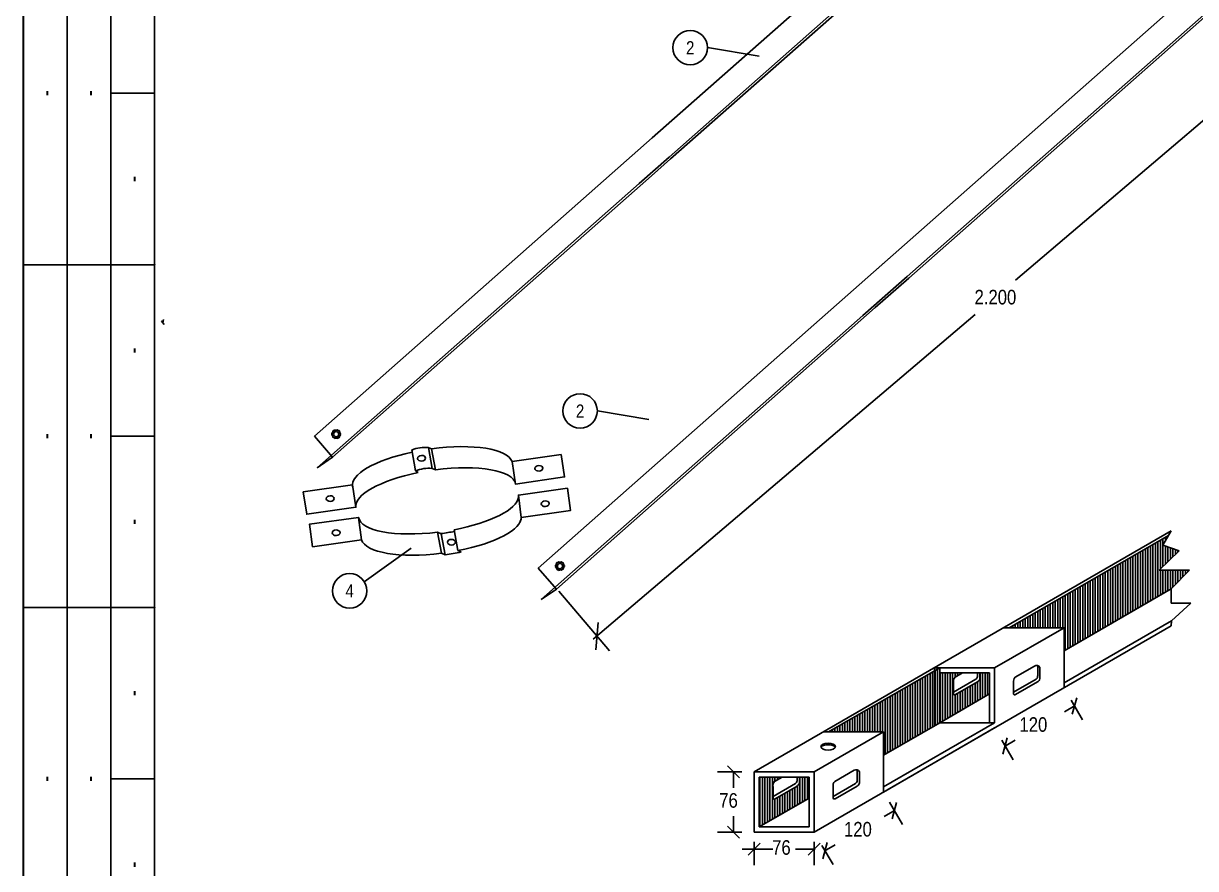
# Model space of a CAD drawing. Header units: millimetres. Extents: x 1804 to 3757, y 2643 to 7323.
# Drawn here: x 3285.3 to 3406, y 3058.5 to 3145.5 of the extents above; entities that cross this region are included whole.
import ezdxf
from ezdxf.enums import TextEntityAlignment as Align

# ---------------------------------------------------------------- set-up
doc = ezdxf.new("R2010")
doc.units = ezdxf.units.MM
for name, color, linetype in [('_Cajetin Linea 2', 2, 'Continuous'), ('_Texto 1', 7, 'Continuous'), ('CAJETIN_T-1', 104, 'Continuous'), ('TEXTO', 7, 'Continuous')]:
    doc.layers.add(name, color=color, linetype=linetype)
doc.layers.add('_Cajetin Linea 3', color=5, linetype='Continuous', lineweight=30)
doc.layers.add('POSTE', color=7, linetype='Continuous', lineweight=13)
doc.styles.add('Disylays_86', font='swisscl.ttf', dxfattribs={"height": 2.2})
doc.styles.add('ROMANS', font='romans.shx')
doc.styles.add('Swis721 Cn BT', font='swissc.ttf')
doc.styles.add('texto50', font='ARIALN.TTF', dxfattribs={"height": 0.06})
doc.dimstyles.new('ELECTRICO', dxfattribs={"dimtxt": 1.4, "dimasz": 2, "dimexe": 2, "dimexo": 1, "dimgap": 1, "dimtad": 0, "dimtih": 1, "dimtoh": 1, "dimdsep": 46, "dimtxsty": 'ROMANS', "dimblk1": 'OBLIQUE', "dimblk2": 'OBLIQUE', "dimsah": 1, "dimcen": 0.09, "dimdle": 0.5, "dimclrd": 7, "dimclrt": 7, "dimadec": 0, "dimazin": 0, "dimtfac": 0.1125, "dimtofl": 0, "dimtmove": 2, "dimatfit": 2, "dimfxl": 1, "dimtolj": 1, "dimlwd": -1, "dimarcsym": 0})

# ---------------------------------------------------------------- blocks, each defined once
blk = doc.blocks.new('_Oblique')
at = {"color": 0, "lineweight": -2}
blk.add_line((-0.5, -0.5), (0.5, 0.5), dxfattribs=at)
blk = doc.blocks.new('*D268')
at = {"layer": 'Defpoints', "color": 0, "transparency": 16777216}
for p in [(3421.81, 3157.56), (3426.38, 3152.17), (3339.73, 3087.8)]:
    blk.add_point(p, dxfattribs=at)
at = {"layer": 'TEXTO', "color": 0, "lineweight": -2, "transparency": 16777216}
for p, q in [((3422.45, 3156.79), (3427.68, 3150.65)), ((3340.38, 3087.04), (3345.6, 3080.9))]:
    blk.add_line(p, q, dxfattribs=at)
at = {"layer": 'TEXTO', "color": 7, "transparency": 16777216}
for p, q in [((3426.76, 3152.5), (3387.42, 3119.06)), ((3343.93, 3082.1), (3383.27, 3115.53))]:
    blk.add_line(p, q, dxfattribs=at)
at = {"layer": 'TEXTO', "color": 7, "transparency": 16777216, "xscale": 2, "yscale": 2, "zscale": 2}
for p, rotation in [((3426.38, 3152.17), 40.36086046500108), ((3344.31, 3082.42), 220.3608604650011)]:
    blk.add_blockref('_Oblique', p, dxfattribs=dict(at, rotation=rotation))
at = {"layer": 'TEXTO', "color": 7, "transparency": 16777216, "insert": (3385.34, 3117.3), "char_height": 0.06, "attachment_point": 5, "style": 'texto50'}
blk.add_mtext('\\A1;{\\H25x;2.200}', dxfattribs=at)
blk = doc.blocks.new('CAJETIN ARMADO')
at = {"layer": '_Cajetin Linea 2', "color": 3}
for points in [[(1380.95, 5529.82), (1380.95, 5776.82)], [(1385.45, 5529.82), (1385.45, 5776.82)], [(1389.95, 5529.82), (1389.95, 5776.82)], [(1385.45, 5688.61), (1389.95, 5688.61)], [(1389.95, 5670.96), (1376.45, 5670.96)], [(1385.45, 5653.32), (1389.95, 5653.32)], [(1389.95, 5635.68), (1376.45, 5635.68)], [(1385.45, 5618.03), (1389.95, 5618.03)]]:
    blk.add_lwpolyline(points, dxfattribs=at)
at = {"layer": '_Cajetin Linea 3', "ltscale": 0.1}
blk.add_lwpolyline([(1569.36, 5499.82), (1376.45, 5499.82), (1376.45, 5776.82), (1569.36, 5776.82)], close=True, dxfattribs=at)
at = {"layer": 'CAJETIN_T-1', "color": 2}
for p in [(1389.95, 5670.96), (1389.95, 5635.68)]:
    blk.add_point(p, dxfattribs=at)
at = {"layer": '_Texto 1', "style": 'Disylays_86'}
for p in [(1378.7, 5688.61), (1383.2, 5688.61), (1387.7, 5679.78), (1387.7, 5662.14), (1378.7, 5653.32), (1383.2, 5653.32), (1387.7, 5644.5), (1387.7, 5626.86), (1378.7, 5618.03), (1383.2, 5618.03), (1387.7, 5609.21)]:
    blk.add_text('-', height=1.8, rotation=90, dxfattribs=at).set_placement(p, align=Align.MIDDLE_CENTER)

msp = doc.modelspace()

# ---------------------------------------------------------------- linework, layer by layer
at = {"color": 5}
for p, q in [((3361.001, 3142.113), (3355.691, 3142.987)), ((3349.66, 3104.722), (3344.349, 3105.596))]:
    msp.add_line(p, q, dxfattribs=at)
at = {"color": 3, "ltscale": 0.5}
for p, q in [((3299.461, 3114.852), (3299.728, 3114.487)), ((3299.461, 3114.852), (3299.728, 3114.487)), ((3299.461, 3114.852), (3299.728, 3114.487)), ((3299.528, 3114.76), (3299.552, 3114.919)), ((3299.607, 3114.652), (3299.66, 3114.998))]:
    msp.add_line(p, q, dxfattribs=at)
at = {"ltscale": 0.5}
for p, q in [((3325.236, 3101.579), (3325.639, 3099.416)), ((3326.93, 3101.836), (3327.267, 3101.703)), ((3326.952, 3101.833), (3327.332, 3099.675)), ((3327.67, 3099.542), (3327.267, 3101.703)), ((3327.332, 3099.675), (3327.67, 3099.542)), ((3325.639, 3099.416), (3325.909, 3099.248)), ((3327.899, 3093.11), (3328.302, 3090.946)), ((3327.899, 3093.11), (3328.266, 3092.965)), ((3328.669, 3090.802), (3328.266, 3092.965)), ((3329.613, 3093.375), (3329.994, 3091.217)), ((3329.994, 3091.217), (3330.331, 3091.084)), ((3328.302, 3090.946), (3328.669, 3090.802))]:
    msp.add_line(p, q, dxfattribs=at)
at = {"color": 7, "ltscale": 0.001}
for p, q in [((3360.497, 3068.439), (3403.454, 3093.24)), ((3386.746, 3083.289), (3403.17, 3092.771)), ((3403.454, 3093.24), (3402.568, 3091.778)), ((3402.59, 3091.815), (3402.59, 3092.436)), ((3402.847, 3092.24), (3402.847, 3092.585)), ((3403.105, 3092.664), (3403.105, 3092.733)), ((3400.527, 3085.585), (3400.527, 3091.245)), ((3400.785, 3085.734), (3400.785, 3091.394)), ((3401.043, 3085.883), (3401.043, 3091.543)), ((3401.301, 3086.032), (3401.301, 3091.692)), ((3401.558, 3086.181), (3401.558, 3091.84)), ((3401.816, 3086.33), (3401.816, 3091.989)), ((3402.074, 3086.479), (3402.074, 3092.138)), ((3404.247, 3091.192), (3402.212, 3089.212)), ((3402.332, 3089.329), (3402.332, 3092.287)), ((3402.568, 3091.778), (3404.247, 3091.192)), ((3402.59, 3089.58), (3402.59, 3091.771)), ((3402.847, 3089.831), (3402.847, 3091.681)), ((3403.105, 3090.081), (3403.105, 3091.591)), ((3403.363, 3090.332), (3403.363, 3091.501)), ((3403.621, 3090.583), (3403.621, 3091.411)), ((3403.879, 3090.834), (3403.879, 3091.321)), ((3404.136, 3091.084), (3404.136, 3091.231)), ((3398.207, 3084.246), (3398.207, 3089.905)), ((3398.465, 3084.395), (3398.465, 3090.054)), ((3398.722, 3084.544), (3398.722, 3090.203)), ((3398.98, 3084.692), (3398.98, 3090.352)), ((3399.238, 3084.841), (3399.238, 3090.501)), ((3399.496, 3084.99), (3399.496, 3090.65)), ((3399.754, 3085.139), (3399.754, 3090.798)), ((3400.011, 3085.288), (3400.011, 3090.947)), ((3400.269, 3085.437), (3400.269, 3091.096)), ((3396.144, 3083.055), (3396.144, 3088.715)), ((3396.402, 3083.204), (3396.402, 3088.863)), ((3396.66, 3083.353), (3396.66, 3089.012)), ((3396.918, 3083.502), (3396.918, 3089.161)), ((3397.176, 3083.65), (3397.176, 3089.31)), ((3397.433, 3083.799), (3397.433, 3089.459)), ((3397.691, 3083.948), (3397.691, 3089.608)), ((3397.949, 3084.097), (3397.949, 3089.756)), ((3402.212, 3089.212), (3405.319, 3089.212)), ((3402.332, 3086.627), (3402.332, 3089.212)), ((3402.59, 3086.776), (3402.59, 3089.212)), ((3402.847, 3086.925), (3402.847, 3089.212)), ((3403.105, 3087.074), (3403.105, 3089.212)), ((3403.363, 3087.223), (3403.363, 3089.212)), ((3405.319, 3089.212), (3403.454, 3087.276)), ((3403.621, 3087.448), (3403.621, 3089.212)), ((3403.879, 3087.716), (3403.879, 3089.212)), ((3404.136, 3087.984), (3404.136, 3089.212)), ((3404.394, 3088.252), (3404.394, 3089.212)), ((3404.652, 3088.52), (3404.652, 3089.212)), ((3404.91, 3088.788), (3404.91, 3089.212)), ((3405.168, 3089.055), (3405.168, 3089.212)), ((3394.082, 3081.864), (3394.082, 3087.524)), ((3394.34, 3082.013), (3394.34, 3087.673)), ((3394.597, 3082.162), (3394.597, 3087.821)), ((3394.855, 3082.311), (3394.855, 3087.97)), ((3395.113, 3082.46), (3395.113, 3088.119)), ((3395.371, 3082.609), (3395.371, 3088.268)), ((3395.629, 3082.757), (3395.629, 3088.417)), ((3395.886, 3082.906), (3395.886, 3088.566)), ((3392.019, 3083.289), (3392.019, 3086.333)), ((3392.277, 3083.289), (3392.277, 3086.482)), ((3392.406, 3080.897), (3403.454, 3087.276)), ((3392.535, 3080.971), (3392.535, 3086.631)), ((3392.793, 3081.12), (3392.793, 3086.78)), ((3393.051, 3081.269), (3393.051, 3086.928)), ((3393.308, 3081.418), (3393.308, 3087.077)), ((3393.566, 3081.567), (3393.566, 3087.226)), ((3393.824, 3081.715), (3393.824, 3087.375)), ((3403.454, 3087.276), (3403.454, 3085.806)), ((3389.957, 3083.289), (3389.957, 3085.142)), ((3390.215, 3083.289), (3390.215, 3085.291)), ((3390.472, 3083.289), (3390.472, 3085.44)), ((3390.73, 3083.289), (3390.73, 3085.589)), ((3390.988, 3083.289), (3390.988, 3085.738)), ((3391.246, 3083.289), (3391.246, 3085.886)), ((3391.504, 3083.289), (3391.504, 3086.035)), ((3391.761, 3083.289), (3391.761, 3086.184)), ((3403.454, 3085.806), (3405.476, 3085.806)), ((3405.476, 3085.806), (3403.47, 3084.008)), ((3387.894, 3083.289), (3387.894, 3083.951)), ((3388.152, 3083.289), (3388.152, 3084.1)), ((3388.41, 3083.289), (3388.41, 3084.249)), ((3388.668, 3083.289), (3388.668, 3084.398)), ((3388.926, 3083.289), (3388.926, 3084.547)), ((3389.183, 3083.289), (3389.183, 3084.696)), ((3389.441, 3083.289), (3389.441, 3084.844)), ((3389.699, 3083.289), (3389.699, 3084.993)), ((3392.406, 3077.62), (3403.47, 3084.008)), ((3403.47, 3084.008), (3403.454, 3083.48)), ((3366.685, 3062.251), (3403.454, 3083.48)), ((3385.261, 3079.164), (3392.406, 3083.289)), ((3392.406, 3083.289), (3386.218, 3083.289)), ((3386.863, 3083.289), (3386.863, 3083.356)), ((3387.121, 3083.289), (3387.121, 3083.505)), ((3387.379, 3083.289), (3387.379, 3083.654)), ((3387.636, 3083.289), (3387.636, 3083.803)), ((3392.406, 3077.101), (3392.406, 3083.289)), ((3368.17, 3072.564), (3379.602, 3079.164)), ((3385.261, 3079.164), (3379.074, 3079.164)), ((3379.074, 3079.164), (3379.074, 3073.199)), ((3379.386, 3073.38), (3379.386, 3079.039)), ((3379.602, 3073.504), (3379.602, 3079.164)), ((3385.261, 3073.495), (3385.261, 3079.164)), ((3389.362, 3079.343), (3387.37, 3078.192)), ((3389.693, 3078.466), (3389.693, 3079.379)), ((3389.693, 3079.331), (3389.743, 3079.359)), ((3389.926, 3078.207), (3389.926, 3079.192)), ((3377.324, 3072.189), (3377.324, 3077.849)), ((3377.582, 3072.338), (3377.582, 3077.997)), ((3377.84, 3072.487), (3377.84, 3078.146)), ((3378.097, 3072.636), (3378.097, 3078.295)), ((3378.355, 3072.785), (3378.355, 3078.444)), ((3378.613, 3072.933), (3378.613, 3078.593)), ((3378.871, 3073.082), (3378.871, 3078.742)), ((3379.129, 3073.231), (3379.129, 3078.891)), ((3384.733, 3078.636), (3379.602, 3078.636)), ((3379.602, 3078.636), (3379.602, 3073.504)), ((3379.644, 3073.529), (3379.644, 3078.636)), ((3379.902, 3073.678), (3379.902, 3078.636)), ((3380.16, 3073.826), (3380.16, 3078.636)), ((3380.418, 3073.975), (3380.418, 3078.636)), ((3380.676, 3074.124), (3380.676, 3078.636)), ((3380.933, 3074.273), (3380.933, 3078.636)), ((3381.031, 3076.648), (3383.333, 3077.977)), ((3381.95, 3078.636), (3381.182, 3078.192)), ((3381.191, 3078.197), (3381.191, 3078.636)), ((3381.449, 3078.346), (3381.449, 3078.636)), ((3381.707, 3078.495), (3381.707, 3078.636)), ((3383.506, 3078.466), (3383.506, 3078.636)), ((3383.738, 3078.207), (3383.738, 3078.636)), ((3383.769, 3075.91), (3383.769, 3078.636)), ((3384.027, 3076.059), (3384.027, 3078.636)), ((3384.285, 3076.208), (3384.285, 3078.636)), ((3384.543, 3076.357), (3384.543, 3078.636)), ((3384.733, 3073.504), (3384.733, 3078.636)), ((3387.219, 3076.648), (3389.521, 3077.977)), ((3375.261, 3070.998), (3375.261, 3076.658)), ((3375.519, 3071.147), (3375.519, 3076.807)), ((3375.777, 3071.296), (3375.777, 3076.956)), ((3376.035, 3071.445), (3376.035, 3077.104)), ((3376.293, 3071.594), (3376.293, 3077.253)), ((3376.551, 3071.743), (3376.551, 3077.402)), ((3376.808, 3071.891), (3376.808, 3077.551)), ((3377.066, 3072.04), (3377.066, 3077.7)), ((3381.031, 3077.629), (3381.031, 3076.462)), ((3381.233, 3076.412), (3383.486, 3077.712)), ((3381.707, 3074.72), (3381.707, 3076.685)), ((3381.965, 3074.868), (3381.965, 3076.834)), ((3382.222, 3075.017), (3382.222, 3076.983)), ((3382.48, 3075.166), (3382.48, 3077.132)), ((3382.738, 3075.315), (3382.738, 3077.281)), ((3382.996, 3075.464), (3382.996, 3077.429)), ((3383.254, 3075.613), (3383.254, 3077.578)), ((3383.511, 3075.761), (3383.511, 3077.73)), ((3387.219, 3077.629), (3387.219, 3076.462)), ((3387.421, 3076.412), (3389.674, 3077.712)), ((3392.406, 3077.101), (3392.406, 3077.101)), ((3373.199, 3072.564), (3373.199, 3075.467)), ((3373.457, 3072.564), (3373.457, 3075.616)), ((3373.715, 3072.564), (3373.715, 3075.765)), ((3373.972, 3070.254), (3373.972, 3075.914)), ((3374.23, 3070.403), (3374.23, 3076.062)), ((3374.488, 3070.552), (3374.488, 3076.211)), ((3374.746, 3070.701), (3374.746, 3076.36)), ((3375.004, 3070.85), (3375.004, 3076.509)), ((3379.602, 3073.504), (3384.733, 3076.467)), ((3381.191, 3074.422), (3381.191, 3076.396)), ((3381.449, 3074.571), (3381.449, 3076.536)), ((3393.142, 3075.827), (3394.307, 3073.808)), ((3371.136, 3072.564), (3371.136, 3074.276)), ((3371.394, 3072.564), (3371.394, 3074.425)), ((3371.652, 3072.564), (3371.652, 3074.574)), ((3371.91, 3072.564), (3371.91, 3074.723)), ((3372.168, 3072.564), (3372.168, 3074.872)), ((3372.426, 3072.564), (3372.426, 3075.021)), ((3372.683, 3072.564), (3372.683, 3075.169)), ((3372.941, 3072.564), (3372.941, 3075.318)), ((3393.554, 3075.278), (3392.439, 3074.635)), ((3369.074, 3072.564), (3369.074, 3073.085)), ((3369.332, 3072.564), (3369.332, 3073.234)), ((3369.59, 3072.564), (3369.59, 3073.383)), ((3369.847, 3072.564), (3369.847, 3073.532)), ((3370.105, 3072.564), (3370.105, 3073.681)), ((3370.363, 3072.564), (3370.363, 3073.83)), ((3370.621, 3072.564), (3370.621, 3073.979)), ((3370.879, 3072.564), (3370.879, 3074.127)), ((3373.83, 3070.172), (3379.602, 3073.504)), ((3373.83, 3066.895), (3385.261, 3073.495)), ((3379.602, 3073.504), (3384.733, 3073.504)), ((3384.733, 3073.504), (3385.261, 3073.504)), ((3366.685, 3068.439), (3373.83, 3072.564)), ((3373.83, 3072.564), (3367.642, 3072.564)), ((3368.301, 3072.564), (3368.301, 3072.639)), ((3368.558, 3072.564), (3368.558, 3072.788)), ((3368.816, 3072.564), (3368.816, 3072.937)), ((3373.83, 3066.376), (3385.261, 3072.976)), ((3373.83, 3066.376), (3373.83, 3072.564)), ((3386, 3071.697), (3387.162, 3069.683)), ((3386.266, 3071.071), (3387.381, 3071.714)), ((3359.221, 3068.439), (3356.721, 3068.439)), ((3358.371, 3068.521), (3358.371, 3066.805)), ((3366.685, 3068.439), (3360.497, 3068.439)), ((3360.497, 3068.439), (3360.497, 3062.251)), ((3366.685, 3062.251), (3366.685, 3068.439)), ((3370.786, 3068.618), (3368.794, 3067.467)), ((3371.117, 3067.741), (3371.117, 3068.654)), ((3371.349, 3067.482), (3371.349, 3068.467)), ((3366.157, 3067.911), (3361.025, 3067.911)), ((3361.025, 3067.911), (3361.025, 3062.779)), ((3361.082, 3062.812), (3361.082, 3067.911)), ((3361.34, 3062.961), (3361.34, 3067.911)), ((3361.597, 3063.109), (3361.597, 3067.911)), ((3361.855, 3063.258), (3361.855, 3067.911)), ((3362.113, 3063.407), (3362.113, 3067.911)), ((3362.371, 3063.556), (3362.371, 3067.911)), ((3362.455, 3065.923), (3364.757, 3067.252)), ((3363.374, 3067.911), (3362.606, 3067.467)), ((3362.629, 3067.48), (3362.629, 3067.911)), ((3362.657, 3065.687), (3364.91, 3066.987)), ((3362.886, 3067.629), (3362.886, 3067.911)), ((3363.144, 3067.778), (3363.144, 3067.911)), ((3364.929, 3067.741), (3364.929, 3067.911)), ((3364.949, 3065.044), (3364.949, 3067.015)), ((3365.162, 3067.482), (3365.162, 3067.911)), ((3365.207, 3065.193), (3365.207, 3067.911)), ((3365.465, 3065.342), (3365.465, 3067.911)), ((3365.722, 3065.491), (3365.722, 3067.911)), ((3365.98, 3065.64), (3365.98, 3067.911)), ((3366.157, 3062.779), (3366.157, 3067.911)), ((3368.643, 3065.923), (3370.944, 3067.252)), ((3368.844, 3065.687), (3371.097, 3066.987)), ((3362.455, 3066.904), (3362.455, 3065.737)), ((3362.886, 3063.854), (3362.886, 3065.819)), ((3363.144, 3064.002), (3363.144, 3065.968)), ((3363.402, 3064.151), (3363.402, 3066.117)), ((3363.66, 3064.3), (3363.66, 3066.266)), ((3363.918, 3064.449), (3363.918, 3066.415)), ((3364.176, 3064.598), (3364.176, 3066.563)), ((3364.433, 3064.747), (3364.433, 3066.712)), ((3364.691, 3064.896), (3364.691, 3066.861)), ((3368.643, 3066.904), (3368.643, 3065.737)), ((3361.025, 3062.779), (3366.157, 3065.742)), ((3362.629, 3063.705), (3362.629, 3065.676)), ((3374.424, 3065.347), (3375.762, 3063.029)), ((3358.371, 3062.169), (3358.371, 3063.885)), ((3375.009, 3064.499), (3373.894, 3063.856)), ((3359.221, 3062.251), (3356.721, 3062.251)), ((3360.497, 3062.251), (3366.685, 3062.251)), ((3361.025, 3062.779), (3366.157, 3062.779)), ((3360.497, 3061.239), (3360.497, 3058.845)), ((3366.685, 3061.239), (3366.685, 3058.845)), ((3367.721, 3060.292), (3368.836, 3060.935)), ((3360.497, 3060.495), (3359.26, 3060.495)), ((3362.431, 3060.495), (3360.497, 3060.495)), ((3366.767, 3060.495), (3364.746, 3060.495)), ((3367.482, 3060.871), (3368.617, 3058.904))]:
    msp.add_line(p, q, dxfattribs=at)
at = {"color": 7}
for p, q in [((3393.256, 3074.392), (3393.709, 3076.082)), ((3386.564, 3071.957), (3386.111, 3070.267)), ((3358.99, 3067.82), (3357.753, 3069.057)), ((3374.711, 3063.613), (3375.164, 3065.303)), ((3357.753, 3062.87), (3358.99, 3061.632)), ((3361.116, 3061.113), (3359.879, 3059.876)), ((3366.066, 3059.876), (3367.304, 3061.113)), ((3368.019, 3061.178), (3367.566, 3059.488))]:
    msp.add_line(p, q, dxfattribs=at)
at = {"ltscale": 0.5}
for points in [[(3373.051, 3120.124), (3416.293, 3158.278), (3421.496, 3159.042), (3415.085, 3153.385), (3376.409, 3119.26)], [(3376.253, 3119.438), (3415.234, 3153.832), (3421.067, 3158.979)], [(3351.733, 3131.717), (3373.18, 3150.641)], [(3373.606, 3150.701), (3351.888, 3131.539)], [(3350.005, 3133.705), (3368.436, 3149.967)], [(3315.21, 3103.004), (3351.48, 3135.006)], [(3315.508, 3099.755), (3348.644, 3128.992), (3351.733, 3131.717)], [(3351.888, 3131.539), (3349.925, 3129.807), (3317.093, 3100.838)], [(3338.256, 3089.424), (3374.526, 3121.426)], [(3338.554, 3086.175), (3371.69, 3115.412), (3376.253, 3119.438)], [(3376.409, 3119.26), (3372.971, 3116.226), (3340.139, 3087.258)], [(3315.21, 3103.004), (3317.093, 3100.838), (3315.508, 3099.755)], [(3335.565, 3100.376), (3335.919, 3098.074), (3340.975, 3098.798), (3340.621, 3101.099), (3335.565, 3100.376)], [(3336.519, 3094.619), (3336.218, 3096.928), (3341.276, 3097.642), (3341.577, 3095.333), (3336.519, 3094.619)], [(3315.01, 3091.62), (3314.709, 3093.929), (3319.767, 3094.644), (3320.068, 3092.334), (3315.01, 3091.62)], [(3338.256, 3089.424), (3340.139, 3087.258), (3338.554, 3086.175)]]:
    msp.add_lwpolyline(points, dxfattribs=at)
for points in [[(3317.916, 3103.135), (3317.618, 3102.773), (3317.156, 3102.849), (3316.992, 3103.288), (3317.289, 3103.65), (3317.751, 3103.573)], [(3317.913, 3103.306), (3317.765, 3102.861), (3317.306, 3102.767), (3316.995, 3103.117), (3317.143, 3103.562), (3317.602, 3103.656)], [(3314.073, 3097.262), (3314.427, 3094.961), (3319.483, 3095.684), (3319.129, 3097.986)], [(3340.962, 3089.554), (3340.664, 3089.192), (3340.202, 3089.269), (3340.037, 3089.708), (3340.335, 3090.07), (3340.797, 3089.993)], [(3340.958, 3089.725), (3340.811, 3089.281), (3340.352, 3089.186), (3340.041, 3089.537), (3340.188, 3089.981), (3340.647, 3090.076)]]:
    msp.add_lwpolyline(points, close=True, dxfattribs=at)
at = {"color": 5}
msp.add_lwpolyline([(3320.346, 3088.023), (3325.167, 3091.479)], dxfattribs=at)
for centre in [(3353.914, 3142.987), (3342.573, 3105.596), (3318.844, 3087.074)]:
    msp.add_circle(centre, 1.777, dxfattribs=at)
at = {"ltscale": 0.5}
for centre in [(3317.454, 3103.211), (3317.454, 3103.211), (3340.5, 3089.631), (3340.5, 3089.631)]:
    msp.add_circle(centre, 0.27, dxfattribs=at)
at = {"color": 7, "ltscale": 0.001}
for centre, radius, start, end in [((3389.568, 3078.985), 0.413, 30, 120), ((3381.632, 3077.77), 0.617, 136.76687, 193.23313), ((3387.819, 3077.77), 0.617, 136.76687, 193.23313), ((3368.114, 3069.652), 1.583, 62.02816, 117.97184), ((3370.992, 3068.26), 0.413, 30, 120), ((3363.055, 3067.045), 0.617, 136.76687, 193.23313), ((3369.243, 3067.045), 0.617, 136.76687, 193.23313)]:
    msp.add_arc(centre, radius, start, end, dxfattribs=at)
at = {"ltscale": 0.5, "extrusion": (0, 0, -1)}
for centre, major_axis, ratio, start_param, end_param in [((3327.367, 3099.05), (8.229, 1.189), 0.3177512, 4.7461611, 6.2300056), ((3327.367, 3099.05), (8.229, 1.189), 0.3177512, 3.1125521, 4.5017237), ((3326.25, 3100.725), (0.41, 0.011), 0.7060489, -1.5707963, 4.712389), ((3327.701, 3096.879), (-8.218, -1.195), 0.318133, 1.6132373, 3.1415927), ((3338.335, 3099.691), (0.41, 0.011), 0.7060489, -1.5707963, 4.712389), ((3327.701, 3096.879), (8.218, 1.195), 0.318133, 3.1415927, 4.5390483), ((3316.843, 3096.578), (0.41, 0.011), 0.7060489, -1.5707963, 4.712389), ((3338.989, 3096.048), (0.41, 0.011), 0.7060489, -1.5707963, 4.712389), ((3317.451, 3093.059), (0.41, 0.011), 0.7060489, -1.5707963, 4.712389), ((3329.326, 3092.086), (0.41, 0.011), 0.7060489, -1.5707963, 4.712389)]:
    msp.add_ellipse(centre, major_axis=major_axis, ratio=ratio, start_param=start_param, end_param=end_param, dxfattribs=at)
at = {"ltscale": 0.5}
for centre, major_axis, ratio, start_param, end_param in [((3328.266, 3087.574), (2.177, -14.231), 0.4990019, 3.0220552, 3.2611301), ((3328.647, 3085.416), (2.179, -14.243), 0.4730277, 3.0155589, 3.2676264), ((3327.992, 3095.786), (-8.225, -1.142), 0.318133, 1.8063174, 3.1415927), ((3327.992, 3095.786), (-8.225, -1.142), 0.318133, 0, 1.5153246), ((3328.276, 3093.608), (8.235, 1.151), 0.3177512, 4.8778632, 6.2541447), ((3328.276, 3093.608), (8.235, 1.151), 0.3177512, 6.0523819, 6.2300056), ((3328.276, 3093.608), (8.235, 1.151), 0.3177512, 3.1889065, 4.671114), ((3327.795, 3095.567), (8.235, 1.151), 0.3177512, -1.5580123, -1.3890217), ((3327.992, 3095.786), (-8.225, -1.142), 0.318133, 1.7247727, 1.8063174), ((3328.385, 3093.43), (8.235, 1.151), 0.3177512, 4.7024246, 4.9063124)]:
    msp.add_ellipse(centre, major_axis=major_axis, ratio=ratio, start_param=start_param, end_param=end_param, dxfattribs=at)
at = {"color": 7, "ltscale": 0.001}
msp.add_ellipse((3368.114, 3071.05), major_axis=(-0.743, 0), ratio=0.4888682, dxfattribs=at)
for points in [[(3383.506, 3078.466), (3383.438, 3078.084), (3383.333, 3077.977)], [(3383.738, 3078.207), (3383.708, 3077.928), (3383.486, 3077.712)], [(3389.693, 3078.466), (3389.626, 3078.084), (3389.521, 3077.977)], [(3389.926, 3078.207), (3389.895, 3077.928), (3389.674, 3077.712)], [(3381.031, 3076.594), (3381.069, 3076.382), (3381.233, 3076.412)], [(3387.219, 3076.594), (3387.256, 3076.382), (3387.421, 3076.412)], [(3364.929, 3067.741), (3364.862, 3067.359), (3364.757, 3067.252)], [(3365.162, 3067.482), (3365.132, 3067.203), (3364.91, 3066.987)], [(3371.117, 3067.741), (3371.049, 3067.359), (3370.944, 3067.252)], [(3371.349, 3067.482), (3371.319, 3067.203), (3371.097, 3066.987)], [(3362.455, 3065.869), (3362.492, 3065.657), (3362.657, 3065.687)], [(3368.643, 3065.869), (3368.68, 3065.657), (3368.844, 3065.687)]]:
    msp.add_spline(points, degree=3, dxfattribs=at)

# ---------------------------------------------------------------- block references
at = {"layer": 'POSTE', "lineweight": 25}
msp.add_blockref('CAJETIN ARMADO', (1908.798, -2550.311), dxfattribs=at)

# ---------------------------------------------------------------- texts
at = {"style": 'Swis721 Cn BT'}
for s, p in [('2', (3353.914, 3142.987)), ('2', (3342.573, 3105.596)), ('4', (3318.844, 3087.074))]:
    msp.add_text(s, height=1.35, dxfattribs=at).set_placement(p, align=Align.MIDDLE)
at = {"color": 7, "style": 'Swis721 Cn BT'}
for s, p in [(' 120', (3387.339, 3072.572)), ('    76', (3354.991, 3064.761)), ('  120', (3368.794, 3061.793)), ('76', (3362.347, 3059.916))]:
    msp.add_text(s, height=1.5, dxfattribs=at).set_placement(p)

# ---------------------------------------------------------------- dimensions: what is measured, and where the dimension line sits
at = {"layer": 'TEXTO'}
dim = msp.add_aligned_dim(p1=(3339.734, 3087.803), p2=(3421.807, 3157.556), distance=-7.063, text='{\\H25x;2.200}', dimstyle='ELECTRICO', override={"dimtxsty": 'texto50'}, dxfattribs=at)
dim.commit()
dim.dimension.update_dxf_attribs({"geometry": '*D268', "text_midpoint": (3385.345, 3117.298)})

doc.saveas('drawing.dxf')
